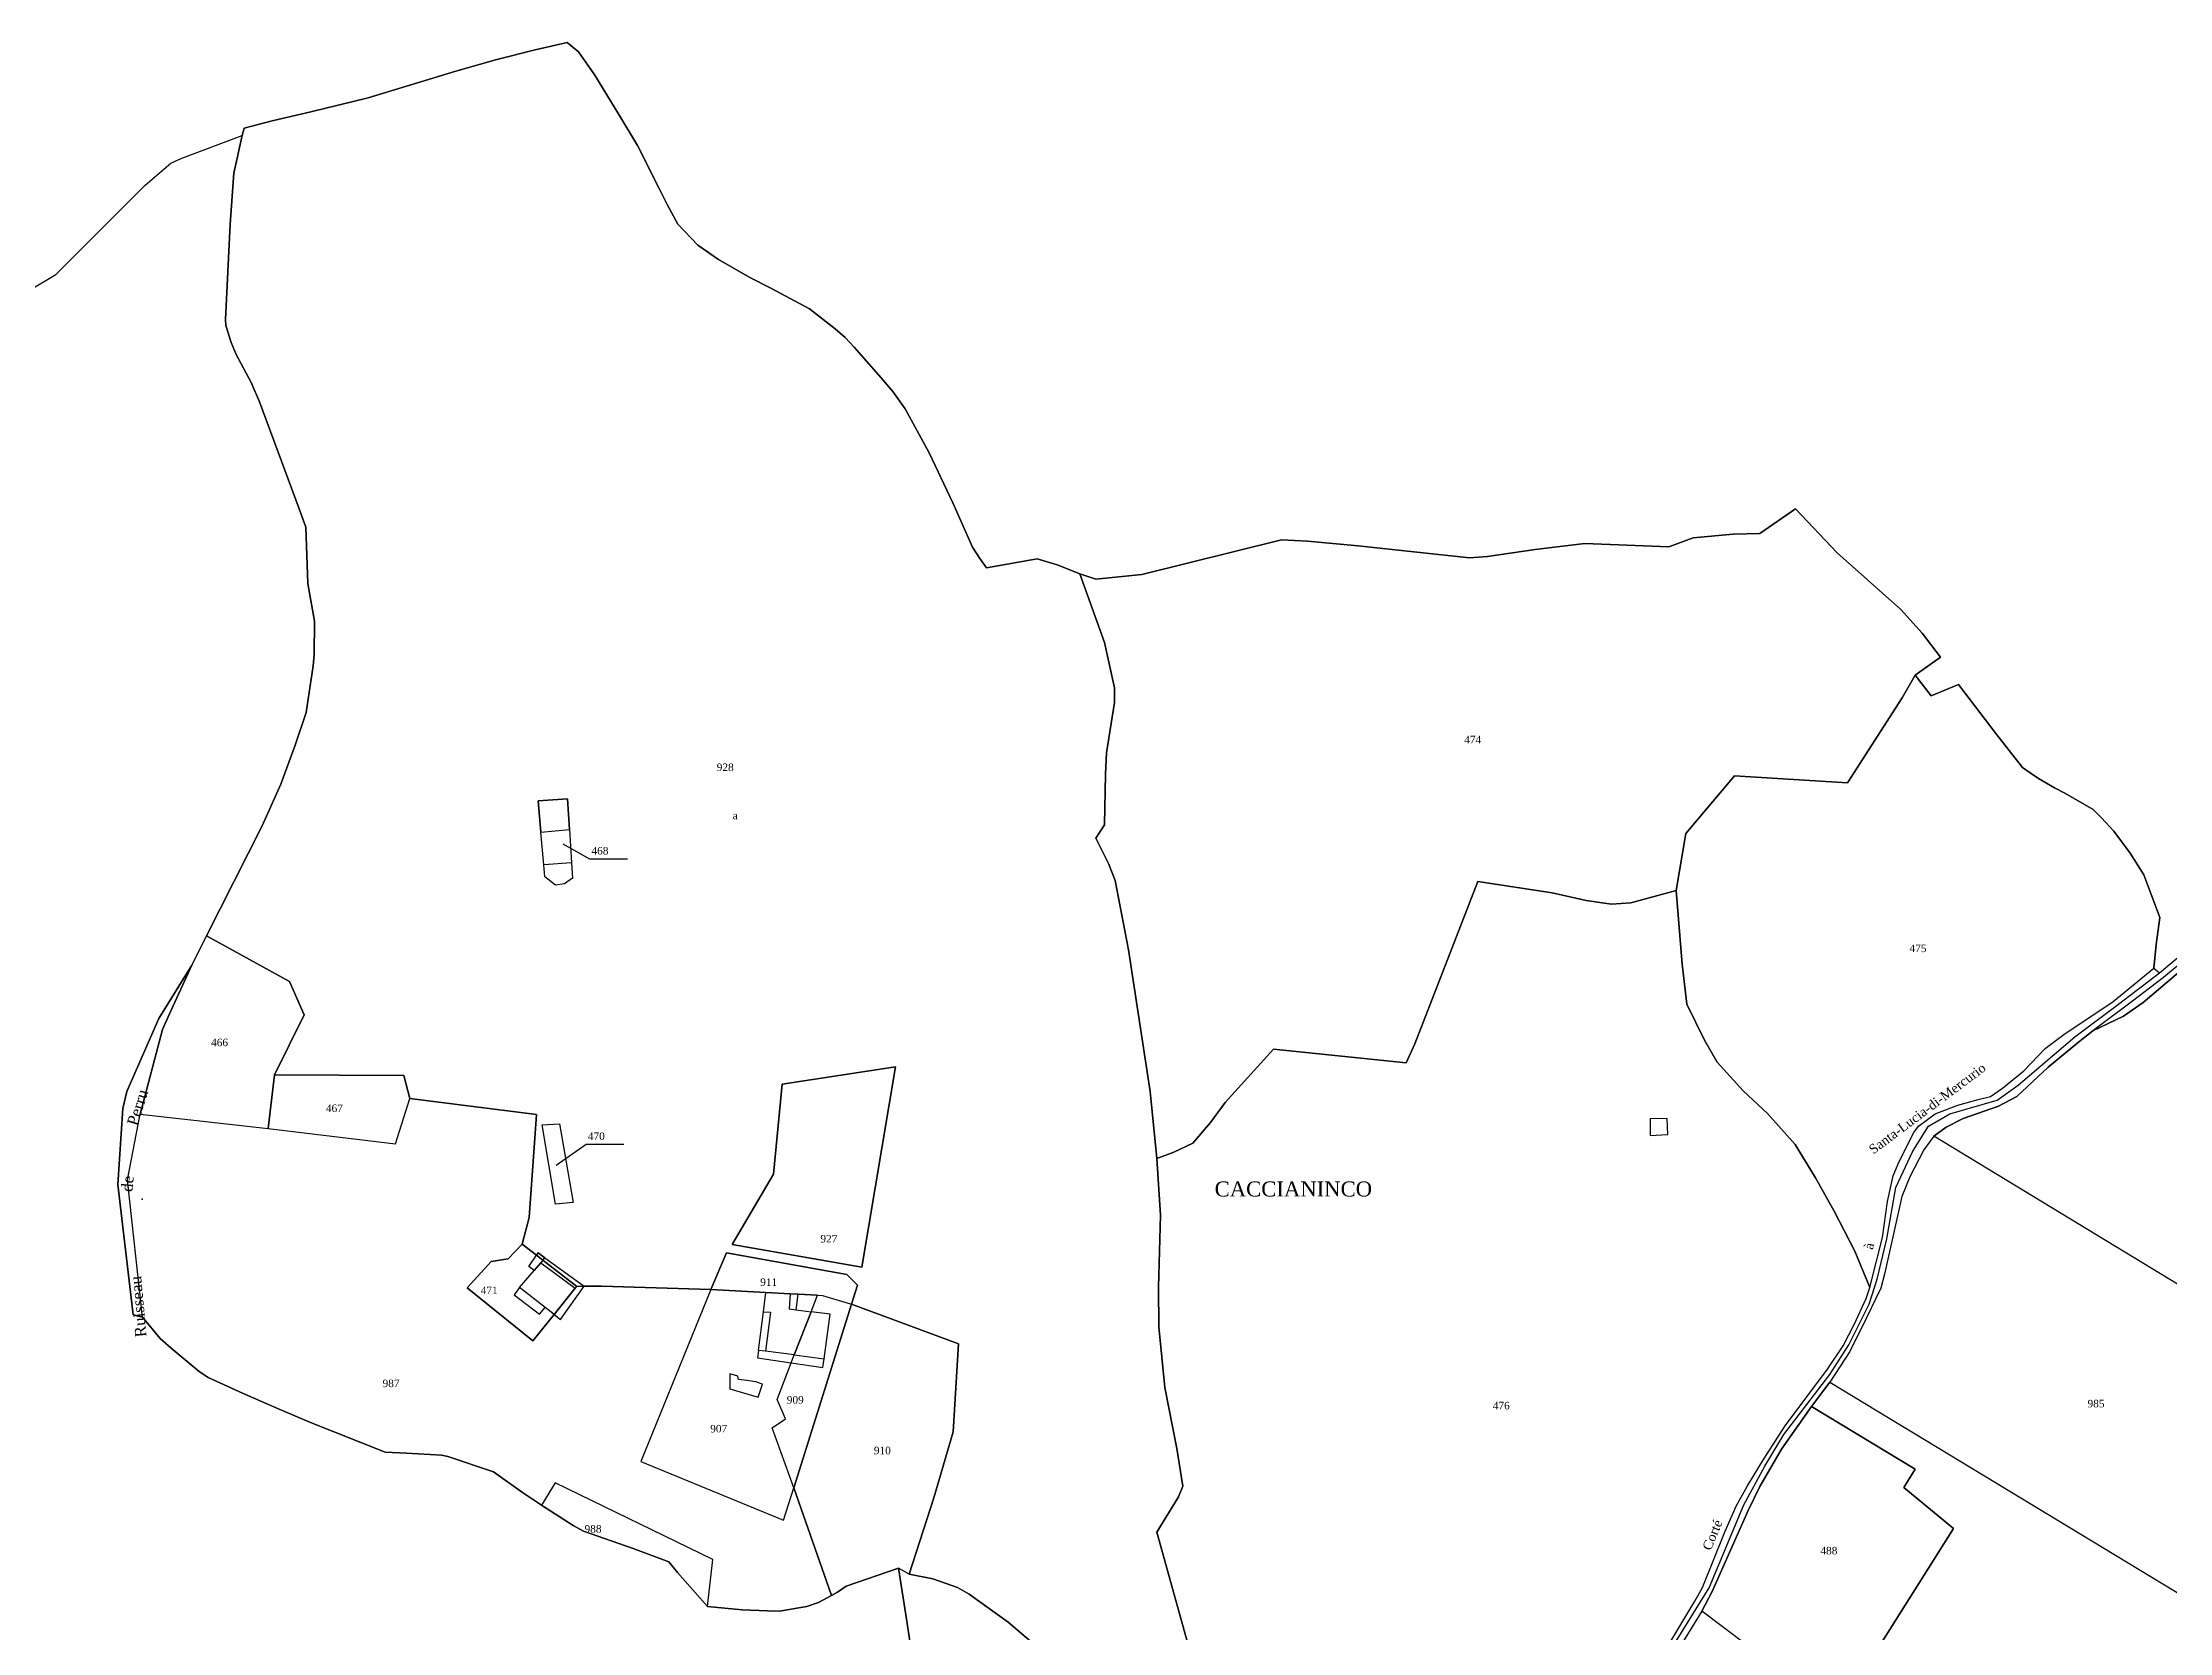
# Model space of a CAD drawing. Extents: x 1206804 to 1210977, y 6152742 to 6157901.
# Drawn here: x 1208218 to 1208785, y 6154145 to 6154568 of the extents above; entities that cross this region are included whole.
import ezdxf

# ---------------------------------------------------------------- set-up
doc = ezdxf.new("R2010")
doc.units = 0
doc.linetypes.add('CONTINU', pattern=[0])
doc.layers.get('0').update_dxf_attribs({"linetype": 'CONTINU'})
for name, color, linetype in [('1FLECHEFL', 7, 'CONTINU'), ('1LIEUDIT', 7, 'CONTINU'), ('1PARCELLE', 7, 'CONTINU'), ('1SECTION', 7, 'CONTINU'), ('1SUBDFISC', 7, 'CONTINU'), ('1SUBDSECT', 7, 'CONTINU'), ('1TRONFLUV', 7, 'CONTINU'), ('1TROUPARCELLE', 7, 'CONTINU'), ('1ZONCOMM', 7, 'CONTINU'), ('3BATIDUR', 7, 'CONTINU'), ('3BATILEGER', 7, 'CONTINU'), ('3FISCLINE', 7, 'CONTINUOUS'), ('3FLECHEPAR', 7, 'CONTINU'), ('3LIEUDITTEX', 7, 'CONTINU'), ('3LIMNONPARC', 7, 'CONTINU'), ('3PARCELLETEX', 7, 'CONTINU'), ('3PISCINE', 7, 'CONTINUOUS'), ('3SUBDFISCTEX', 7, 'CONTINU'), ('3TRONFLUVTEX', 7, 'CONTINU'), ('3ZONCOMMTEX', 7, 'CONTINU')]:
    doc.layers.add(name, color=color, linetype=linetype)
doc.styles.get("Standard").update_dxf_attribs({"font": 'Times New Roman'})

# ---------------------------------------------------------------- blocks, each defined once
blk = doc.blocks.new('FLECHRU1')
blk.add_point((0, 0))

msp = doc.modelspace()

# ---------------------------------------------------------------- linework, layer by layer
at = {"layer": '1LIEUDIT'}
for points in [[(1208449.56, 6154139.89), (1208448.14, 6154149.24), (1208446.18, 6154161.66), (1208432.25, 6154156.87), (1208429.99, 6154155.32), (1208428.36, 6154154.42), (1208424.88, 6154152.58), (1208421.76, 6154151.48), (1208419.66, 6154151.14), (1208414.53, 6154150.25), (1208411.33, 6154150.28), (1208404.5, 6154150.63), (1208395.31, 6154151.49), (1208387.28, 6154160.52), (1208384.97, 6154163.35), (1208375.46, 6154166.9), (1208362.3, 6154171.51), (1208359.48, 6154173.02), (1208351.03, 6154178.47), (1208346.04, 6154181.84), (1208338.24, 6154187.33), (1208326.15, 6154191.42), (1208324.39, 6154191.78), (1208315.13, 6154192.35), (1208309.42, 6154192.63), (1208289.49, 6154200.47), (1208281.2, 6154204.04), (1208271.36, 6154208.34), (1208262.22, 6154212.44), (1208259.88, 6154214.07), (1208252.36, 6154220.28), (1208249.42, 6154222.86), (1208244.78, 6154228.59), (1208242.24, 6154229.13), (1208238.18, 6154263.9), (1208239.47, 6154284.12), (1208240.61, 6154288.67), (1208249.08, 6154308.12), (1208257.85, 6154322.28), (1208261.82, 6154330.11), (1208265.48, 6154337.34), (1208276.67, 6154359.41), (1208281.65, 6154370.55), (1208285.39, 6154380.89), (1208288.32, 6154389.63), (1208290.23, 6154402.06), (1208290.46, 6154404.99), (1208290.61, 6154413.94), (1208288.8, 6154423.94), (1208288.25, 6154438.96), (1208286.52, 6154443.84), (1208275.91, 6154472.37), (1208273.74, 6154477.48), (1208269.69, 6154484.97), (1208268.35, 6154488.13), (1208266.98, 6154492.72), (1208266.86, 6154494.27), (1208268.1, 6154519.73), (1208269.07, 6154533.31), (1208271.35, 6154543.28), (1208271.81, 6154545.27), (1208279.31, 6154547.21), (1208289.59, 6154549.58), (1208304.87, 6154553.36), (1208328.27, 6154560.44), (1208339.2, 6154563.57), (1208349.37, 6154566.12), (1208357.87, 6154568.07), (1208360.94, 6154565.63), (1208365.32, 6154559.35), (1208371.71, 6154548.93), (1208376.67, 6154540.64), (1208382.42, 6154529.17), (1208384.58, 6154524.92), (1208387.43, 6154519.73), (1208392.72, 6154514.06), (1208398.21, 6154510.32), (1208406.6, 6154505.51), (1208412.17, 6154502.67), (1208422.46, 6154497.14), (1208429.32, 6154491.84), (1208432.02, 6154489.5), (1208434.39, 6154486.9), (1208440.95, 6154479.51), (1208444.72, 6154475.12), (1208448.02, 6154470.49), (1208454.41, 6154458.82), (1208460.69, 6154445.47), (1208465.89, 6154433.69), (1208467.88, 6154430.61), (1208469.68, 6154428.16), (1208483.15, 6154430.58), (1208488.48, 6154428.93), (1208494.51, 6154426.58), (1208498.75, 6154425.09), (1208511.07, 6154426.34), (1208548.25, 6154435.63), (1208555.17, 6154435.28), (1208568.72, 6154433.98), (1208598.33, 6154430.78), (1208603.16, 6154431.15), (1208615.89, 6154433.01), (1208629.06, 6154434.6), (1208651.45, 6154433.76), (1208657.98, 6154436.12), (1208668.64, 6154437.1), (1208675.69, 6154437.33), (1208685.2, 6154443.9), (1208696.31, 6154432.16), (1208713.28, 6154417.07), (1208719.01, 6154410.76), (1208723.84, 6154404.39), (1208717.09, 6154399.52), (1208721.4, 6154394.03), (1208728.63, 6154397.1), (1208738.58, 6154384.01), (1208745.72, 6154374.98), (1208747.78, 6154373.54), (1208749.96, 6154372.04), (1208754.22, 6154369.57), (1208756.99, 6154368.11), (1208764.55, 6154363.76), (1208766.78, 6154361.57), (1208770.04, 6154358.04), (1208774.43, 6154352.16), (1208778.09, 6154346.37), (1208782.35, 6154334.99), (1208781.34, 6154327.79), (1208780.69, 6154321.48), (1208782.23, 6154320.28), (1208793.72, 6154329.84)], [(1208790.74, 6154323.28), (1208777.83, 6154312.36), (1208772.59, 6154308.69), (1208764.47, 6154304.79), (1208760.66, 6154301.8), (1208752.6, 6154295.13), (1208744.22, 6154287.35), (1208739.35, 6154284.78), (1208729.9, 6154281.48), (1208725.34, 6154279.12), (1208722.05, 6154276.73), (1208719.42, 6154273.14), (1208715.7, 6154265.9), (1208713.55, 6154260.69), (1208708.97, 6154239.99), (1208707.94, 6154236.31), (1208704.08, 6154228.17), (1208699.67, 6154219.39), (1208694.34, 6154211.21), (1208689.53, 6154204.77), (1208681.49, 6154193.39), (1208675.69, 6154183.41), (1208672.65, 6154177.06), (1208663.02, 6154155.43), (1208660.27, 6154150.25), (1208646.96, 6154128.65)], [(1208790.74, 6154323.28), (1208777.83, 6154312.36), (1208772.59, 6154308.69), (1208764.47, 6154304.79), (1208760.66, 6154301.8), (1208752.6, 6154295.13), (1208744.22, 6154287.35), (1208739.35, 6154284.78), (1208729.9, 6154281.48), (1208725.34, 6154279.12), (1208722.05, 6154276.73), (1208719.42, 6154273.14), (1208715.7, 6154265.9), (1208713.55, 6154260.69), (1208708.97, 6154239.99), (1208707.94, 6154236.31), (1208704.08, 6154228.17), (1208699.67, 6154219.39), (1208694.34, 6154211.21), (1208689.53, 6154204.77), (1208681.49, 6154193.39), (1208675.69, 6154183.41), (1208672.65, 6154177.06), (1208663.02, 6154155.43), (1208660.27, 6154150.25), (1208646.96, 6154128.65)]]:
    msp.add_lwpolyline(points, dxfattribs=at)
at = {"layer": '1PARCELLE'}
for points in [[(1208484.98, 6154139.13), (1208475.41, 6154147.32), (1208464.99, 6154154.78), (1208461.96, 6154156.5), (1208455.38, 6154158.87), (1208449, 6154160.09), (1208455.66, 6154180.44), (1208460.76, 6154198.03), (1208462.23, 6154221.47), (1208433.71, 6154231.98), (1208435.26, 6154237.03), (1208432.43, 6154239.92), (1208400.33, 6154245.72), (1208396.22, 6154235.88), (1208367.03, 6154236.84), (1208362.4, 6154236.77), (1208360.47, 6154236.74), (1208351.46, 6154243.69), (1208349.73, 6154245.02), (1208345.88, 6154247.99), (1208347.82, 6154255.06), (1208349.72, 6154282.56), (1208316.01, 6154286.81), (1208314.39, 6154292.91), (1208279.94, 6154293.09), (1208287.84, 6154309.04), (1208283.96, 6154317.95), (1208261.82, 6154330.11), (1208265.48, 6154337.34), (1208276.67, 6154359.41), (1208281.65, 6154370.55), (1208285.39, 6154380.89), (1208288.32, 6154389.63), (1208290.23, 6154402.06), (1208290.46, 6154404.99), (1208290.61, 6154413.94), (1208288.8, 6154423.94), (1208288.25, 6154438.96), (1208286.52, 6154443.84), (1208275.91, 6154472.37), (1208273.74, 6154477.48), (1208269.69, 6154484.97), (1208268.35, 6154488.13), (1208266.98, 6154492.72), (1208266.86, 6154494.27), (1208268.1, 6154519.73), (1208269.07, 6154533.31), (1208271.35, 6154543.28), (1208271.81, 6154545.27), (1208279.31, 6154547.21), (1208289.59, 6154549.58), (1208304.87, 6154553.36), (1208328.27, 6154560.44), (1208339.2, 6154563.57), (1208349.37, 6154566.12), (1208357.87, 6154568.07), (1208360.94, 6154565.63), (1208365.32, 6154559.35), (1208371.71, 6154548.93), (1208376.67, 6154540.64), (1208382.42, 6154529.17), (1208384.58, 6154524.92), (1208387.43, 6154519.73), (1208392.72, 6154514.06), (1208398.21, 6154510.32), (1208406.6, 6154505.51), (1208412.17, 6154502.67), (1208422.46, 6154497.14), (1208429.32, 6154491.84), (1208432.02, 6154489.5), (1208434.39, 6154486.9), (1208440.95, 6154479.51), (1208444.72, 6154475.12), (1208448.02, 6154470.49), (1208454.41, 6154458.82), (1208460.69, 6154445.47), (1208465.89, 6154433.69), (1208467.88, 6154430.61), (1208469.68, 6154428.16), (1208483.15, 6154430.58), (1208488.48, 6154428.93), (1208494.51, 6154426.58), (1208501.13, 6154408.24), (1208503.76, 6154396.19), (1208503.78, 6154392.27), (1208501.66, 6154378.84), (1208501.38, 6154373.16), (1208501.1, 6154359.67), (1208498.78, 6154356.16), (1208502.16, 6154349.39), (1208503.94, 6154344.88), (1208507.52, 6154326.43), (1208513.28, 6154288.65), (1208515.01, 6154270.79), (1208516.01, 6154255.68), (1208515.49, 6154236.58), (1208515.6, 6154225.99), (1208517.19, 6154209.82), (1208520.39, 6154193.59), (1208521.94, 6154183.5), (1208520.79, 6154180.67), (1208515.07, 6154171.27), (1208525.6, 6154133.31)], [(1208649.86, 6154138.7), (1208658.44, 6154152.89), (1208660.44, 6154156.5), (1208666.46, 6154171.58), (1208669.46, 6154178.23), (1208672.41, 6154183.62), (1208676.69, 6154190.63), (1208682.51, 6154199.56), (1208693.73, 6154214.67), (1208697.96, 6154220.9), (1208700.98, 6154226.76), (1208704.07, 6154233.54), (1208705.03, 6154236.45), (1208701.05, 6154246.09), (1208695.53, 6154256.82), (1208690.56, 6154265.66), (1208685.15, 6154274.56), (1208677.78, 6154282.77), (1208671.26, 6154288.86), (1208664.34, 6154296.51), (1208660.97, 6154302.36), (1208656.29, 6154311.91), (1208655, 6154322.54), (1208653.39, 6154342.18), (1208641.34, 6154338.95), (1208636.18, 6154338.54), (1208629.44, 6154339.53), (1208620.4, 6154341.57), (1208600.56, 6154344.56), (1208583.83, 6154301.32), (1208581.52, 6154296.31), (1208546.1, 6154299.9), (1208533.22, 6154285.69), (1208529.33, 6154280.39), (1208524.62, 6154274.89), (1208519.53, 6154272.47), (1208515.01, 6154270.79), (1208515.01, 6154270.79), (1208516.01, 6154255.68), (1208515.49, 6154236.58), (1208515.6, 6154225.99), (1208517.19, 6154209.82), (1208520.39, 6154193.59), (1208521.94, 6154183.5), (1208520.79, 6154180.67), (1208515.07, 6154171.27), (1208525.6, 6154133.31)]]:
    msp.add_lwpolyline(points, dxfattribs=at)
for points in [[(1208568.72, 6154433.98), (1208555.17, 6154435.28), (1208548.25, 6154435.63), (1208511.07, 6154426.34), (1208498.75, 6154425.09), (1208494.51, 6154426.58), (1208501.13, 6154408.24), (1208503.76, 6154396.19), (1208503.78, 6154392.27), (1208501.66, 6154378.84), (1208501.38, 6154373.16), (1208501.1, 6154359.67), (1208498.78, 6154356.16), (1208502.16, 6154349.39), (1208503.94, 6154344.88), (1208507.52, 6154326.43), (1208513.28, 6154288.65), (1208515.01, 6154270.79), (1208519.53, 6154272.47), (1208524.62, 6154274.89), (1208529.33, 6154280.39), (1208533.22, 6154285.69), (1208546.1, 6154299.9), (1208581.52, 6154296.31), (1208583.83, 6154301.32), (1208600.56, 6154344.56), (1208620.4, 6154341.57), (1208629.44, 6154339.53), (1208636.18, 6154338.54), (1208641.34, 6154338.95), (1208653.39, 6154342.18), (1208655.99, 6154357.4), (1208668.97, 6154372.76), (1208699.07, 6154370.84), (1208713.63, 6154393.53), (1208717.09, 6154399.52), (1208723.84, 6154404.39), (1208719.01, 6154410.76), (1208713.28, 6154417.07), (1208696.31, 6154432.16), (1208685.2, 6154443.9), (1208675.69, 6154437.33), (1208668.64, 6154437.1), (1208657.98, 6154436.12), (1208651.45, 6154433.76), (1208629.06, 6154434.6), (1208615.89, 6154433.01), (1208603.16, 6154431.15), (1208598.33, 6154430.78), (1208568.72, 6154433.98)], [(1208774.43, 6154352.16), (1208770.04, 6154358.04), (1208766.78, 6154361.57), (1208764.55, 6154363.76), (1208756.99, 6154368.11), (1208754.22, 6154369.57), (1208749.96, 6154372.04), (1208747.78, 6154373.54), (1208745.72, 6154374.98), (1208738.58, 6154384.01), (1208728.63, 6154397.1), (1208721.4, 6154394.03), (1208717.09, 6154399.52), (1208713.63, 6154393.53), (1208699.07, 6154370.84), (1208668.97, 6154372.76), (1208655.99, 6154357.4), (1208653.39, 6154342.18), (1208655, 6154322.54), (1208656.29, 6154311.91), (1208660.97, 6154302.36), (1208664.34, 6154296.51), (1208671.26, 6154288.86), (1208677.78, 6154282.77), (1208685.15, 6154274.56), (1208690.56, 6154265.66), (1208695.53, 6154256.82), (1208701.05, 6154246.09), (1208705.03, 6154236.45), (1208708.38, 6154249.81), (1208709.75, 6154259.35), (1208711.23, 6154266.16), (1208712.85, 6154270.04), (1208716.75, 6154277.74), (1208717.97, 6154279.45), (1208722.44, 6154282.67), (1208728.49, 6154285.02), (1208733.92, 6154286.55), (1208737.19, 6154287.35), (1208740.43, 6154289.54), (1208746.04, 6154294.2), (1208751.8, 6154300.11), (1208756.7, 6154303.87), (1208769.87, 6154312.66), (1208780.69, 6154321.48), (1208781.34, 6154327.79), (1208782.35, 6154334.99), (1208778.09, 6154346.37), (1208774.43, 6154352.16)], [(1208350.9, 6154357.7), (1208350.17, 6154366.07), (1208358.01, 6154366.63), (1208358.51, 6154358.45), (1208359.05, 6154349.53), (1208359.31, 6154345.48), (1208357.21, 6154343.95), (1208354.81, 6154343.62), (1208351.95, 6154345.81), (1208351.67, 6154349.08), (1208350.9, 6154357.7)], [(1208279.94, 6154293.09), (1208287.84, 6154309.04), (1208283.96, 6154317.95), (1208261.82, 6154330.11), (1208257.85, 6154322.28), (1208251.98, 6154309.35), (1208250.07, 6154305.13), (1208244.14, 6154282.62), (1208278.24, 6154278.84), (1208279.94, 6154293.09)], [(1208881.28, 6154314.7), (1208833.4, 6154209.17), (1208722.05, 6154276.73), (1208725.34, 6154279.12), (1208729.9, 6154281.48), (1208739.35, 6154284.78), (1208744.22, 6154287.35), (1208752.6, 6154295.13), (1208760.66, 6154301.8), (1208764.47, 6154304.79), (1208772.59, 6154308.69), (1208777.83, 6154312.36), (1208790.74, 6154323.28), (1208793.84, 6154321.58), (1208796.45, 6154319.84), (1208801.89, 6154317.59), (1208807.76, 6154315.96), (1208821.58, 6154314.93), (1208846.57, 6154314.43), (1208862.56, 6154315.05), (1208876.83, 6154315.13), (1208881.28, 6154314.7)], [(1208279.94, 6154293.09), (1208278.24, 6154278.84), (1208312.16, 6154274.7), (1208316.01, 6154286.81), (1208314.39, 6154292.91), (1208279.94, 6154293.09)], [(1208436.44, 6154241.89), (1208445.42, 6154295.22), (1208415.21, 6154290.64), (1208412.88, 6154266.64), (1208401.92, 6154247.9), (1208436.44, 6154241.89)], [(1208244.14, 6154282.62), (1208278.24, 6154278.84), (1208312.16, 6154274.7), (1208316.01, 6154286.81), (1208349.72, 6154282.56), (1208347.82, 6154255.06), (1208345.88, 6154247.99), (1208342.21, 6154244.09), (1208337.68, 6154243.37), (1208331.24, 6154236.33), (1208348.74, 6154222.24), (1208354.42, 6154229.27), (1208360.07, 6154236.24), (1208360.47, 6154236.74), (1208362.4, 6154236.77), (1208367.03, 6154236.84), (1208396.22, 6154235.88), (1208377.53, 6154190.14), (1208415.59, 6154174.48), (1208418.35, 6154183.13), (1208428.36, 6154154.42), (1208424.88, 6154152.58), (1208421.76, 6154151.48), (1208419.66, 6154151.14), (1208414.53, 6154150.25), (1208411.33, 6154150.28), (1208404.5, 6154150.63), (1208395.31, 6154151.49), (1208396.69, 6154164.03), (1208354.73, 6154184.39), (1208351.03, 6154178.47), (1208346.04, 6154181.84), (1208338.24, 6154187.33), (1208326.15, 6154191.42), (1208324.39, 6154191.78), (1208315.13, 6154192.35), (1208309.42, 6154192.63), (1208289.49, 6154200.47), (1208281.2, 6154204.04), (1208271.36, 6154208.34), (1208262.22, 6154212.44), (1208259.88, 6154214.07), (1208252.36, 6154220.28), (1208249.42, 6154222.86), (1208244.78, 6154228.59), (1208240.77, 6154265.12), (1208244.14, 6154282.62)], [(1208354.83, 6154258.61), (1208351.21, 6154279.76), (1208355.84, 6154280.03), (1208359.53, 6154259.06), (1208354.83, 6154258.61)], [(1208833.4, 6154209.17), (1208722.05, 6154276.73), (1208719.42, 6154273.14), (1208715.7, 6154265.9), (1208713.55, 6154260.69), (1208708.97, 6154239.99), (1208707.94, 6154236.31), (1208704.08, 6154228.17), (1208699.67, 6154219.39), (1208694.34, 6154211.21), (1208799.06, 6154147.83), (1208810.63, 6154172.71), (1208815.84, 6154170.46), (1208833.4, 6154209.17)], [(1208345.88, 6154247.99), (1208349.73, 6154245.02), (1208351.46, 6154243.69), (1208360.47, 6154236.74), (1208360.07, 6154236.24), (1208354.42, 6154229.27), (1208348.74, 6154222.24), (1208331.24, 6154236.33), (1208337.68, 6154243.37), (1208342.21, 6154244.09), (1208345.88, 6154247.99)], [(1208424.61, 6154234.42), (1208425.94, 6154234.36), (1208433.71, 6154231.98), (1208435.26, 6154237.03), (1208432.43, 6154239.92), (1208400.33, 6154245.72), (1208396.22, 6154235.88), (1208410.87, 6154235.14), (1208417.3, 6154234.8), (1208419.43, 6154234.69), (1208424.61, 6154234.42)], [(1208418.35, 6154183.13), (1208412.5, 6154199.09), (1208416.12, 6154201.45), (1208413.84, 6154206.62), (1208417.62, 6154216.36), (1208418.44, 6154218.48), (1208422.9, 6154230), (1208424.61, 6154234.42), (1208419.43, 6154234.69), (1208417.3, 6154234.8), (1208410.87, 6154235.14), (1208396.22, 6154235.88), (1208377.53, 6154190.14), (1208415.59, 6154174.48), (1208418.35, 6154183.13)], [(1208418.35, 6154183.13), (1208412.5, 6154199.09), (1208416.12, 6154201.45), (1208413.84, 6154206.62), (1208417.62, 6154216.36), (1208418.44, 6154218.48), (1208422.9, 6154230), (1208424.61, 6154234.42), (1208425.94, 6154234.36), (1208433.71, 6154231.98), (1208418.35, 6154183.13)], [(1208418.35, 6154183.13), (1208433.71, 6154231.98), (1208462.23, 6154221.47), (1208460.76, 6154198.03), (1208455.66, 6154180.44), (1208449, 6154160.09), (1208446.18, 6154161.66), (1208432.25, 6154156.87), (1208429.99, 6154155.32), (1208428.36, 6154154.42), (1208418.35, 6154183.13)], [(1208804.2, 6154144.72), (1208802.07, 6154139.92), (1208799.4, 6154140.25), (1208791.98, 6154118.58), (1208789.69, 6154114.61), (1208786.71, 6154110.39), (1208782.07, 6154108.06), (1208770.58, 6154104.23), (1208756.24, 6154100.12), (1208744, 6154097.72), (1208713.7, 6154115.22), (1208697.53, 6154124.93), (1208727.34, 6154172.29), (1208714.09, 6154183.15), (1208717.14, 6154188.09), (1208689.53, 6154204.77), (1208694.34, 6154211.21), (1208799.06, 6154147.83), (1208804.2, 6154144.72)], [(1208697.53, 6154124.93), (1208681.52, 6154134.54), (1208672.15, 6154141.3), (1208660.27, 6154150.25), (1208663.02, 6154155.43), (1208672.65, 6154177.06), (1208675.69, 6154183.41), (1208681.49, 6154193.39), (1208689.53, 6154204.77), (1208717.14, 6154188.09), (1208714.09, 6154183.15), (1208727.34, 6154172.29), (1208697.53, 6154124.93)], [(1208395.31, 6154151.49), (1208396.69, 6154164.03), (1208354.73, 6154184.39), (1208351.03, 6154178.47), (1208359.48, 6154173.02), (1208362.3, 6154171.51), (1208375.46, 6154166.9), (1208384.97, 6154163.35), (1208387.28, 6154160.52), (1208395.31, 6154151.49)], [(1208536.58, 6154095.85), (1208517.35, 6154103.35), (1208512.26, 6154105.86), (1208499.53, 6154119.57), (1208484.98, 6154139.13), (1208475.41, 6154147.32), (1208464.99, 6154154.78), (1208461.96, 6154156.5), (1208455.38, 6154158.87), (1208449, 6154160.09), (1208446.18, 6154161.66), (1208448.14, 6154149.24), (1208449.56, 6154139.89), (1208453.49, 6154117.79), (1208454.16, 6154112.81), (1208457.02, 6154096.76), (1208459.34, 6154083.27), (1208461.42, 6154070.4), (1208463.74, 6154056.46), (1208472.41, 6154060.59), (1208499.51, 6154073.48), (1208537.14, 6154090.61), (1208536.58, 6154095.85)], [(1208592.68, 6154042.44), (1208598.41, 6154041.01), (1208615.06, 6154036.85), (1208618.84, 6154063.82), (1208636.72, 6154089.03), (1208658.01, 6154119.73), (1208672.15, 6154141.3), (1208660.27, 6154150.25), (1208646.96, 6154128.65), (1208626.85, 6154103.06), (1208601.57, 6154068.62), (1208592.66, 6154055.97), (1208589.34, 6154052.08), (1208581.44, 6154047.3), (1208577.86, 6154045.97), (1208592.68, 6154042.44)]]:
    msp.add_lwpolyline(points, close=True, dxfattribs=at)
at = {"layer": '1SECTION'}
msp.add_lwpolyline([(1208215.24, 6154502.46), (1208221.62, 6154506.31), (1208245.47, 6154530.06), (1208252.32, 6154535.95), (1208255.27, 6154537.3), (1208271.35, 6154543.28), (1208269.07, 6154533.31), (1208268.1, 6154519.73), (1208266.86, 6154494.27), (1208266.98, 6154492.72), (1208268.35, 6154488.13), (1208269.69, 6154484.97), (1208273.74, 6154477.48), (1208275.91, 6154472.37), (1208286.52, 6154443.84), (1208288.25, 6154438.96), (1208288.8, 6154423.94), (1208290.61, 6154413.94), (1208290.46, 6154404.99), (1208290.23, 6154402.06), (1208288.32, 6154389.63), (1208285.39, 6154380.89), (1208281.65, 6154370.55), (1208276.67, 6154359.41), (1208265.48, 6154337.34), (1208261.82, 6154330.11), (1208257.85, 6154322.28), (1208249.08, 6154308.12), (1208240.61, 6154288.67), (1208239.47, 6154284.12), (1208238.18, 6154263.9), (1208242.24, 6154229.13), (1208244.78, 6154228.59), (1208249.42, 6154222.86), (1208252.36, 6154220.28), (1208259.88, 6154214.07), (1208262.22, 6154212.44), (1208271.36, 6154208.34), (1208281.2, 6154204.04), (1208289.49, 6154200.47), (1208309.42, 6154192.63), (1208315.13, 6154192.35), (1208324.39, 6154191.78), (1208326.15, 6154191.42), (1208338.24, 6154187.33), (1208346.04, 6154181.84), (1208351.03, 6154178.47), (1208359.48, 6154173.02), (1208362.3, 6154171.51), (1208375.46, 6154166.9), (1208384.97, 6154163.35), (1208387.28, 6154160.52), (1208395.31, 6154151.49), (1208404.5, 6154150.63), (1208411.33, 6154150.28), (1208414.53, 6154150.25), (1208419.66, 6154151.14), (1208421.76, 6154151.48), (1208424.88, 6154152.58), (1208428.36, 6154154.42), (1208429.99, 6154155.32), (1208432.25, 6154156.87), (1208446.18, 6154161.66), (1208448.14, 6154149.24), (1208449.56, 6154139.89)], dxfattribs=at)
at = {"layer": '1SUBDFISC'}
msp.add_lwpolyline([(1208525.6, 6154133.31), (1208515.07, 6154171.27), (1208520.79, 6154180.67), (1208521.94, 6154183.5), (1208520.39, 6154193.59), (1208517.19, 6154209.82), (1208515.6, 6154225.99), (1208515.49, 6154236.58), (1208516.01, 6154255.68), (1208515.01, 6154270.79), (1208513.28, 6154288.65), (1208507.52, 6154326.43), (1208503.94, 6154344.88), (1208502.16, 6154349.39), (1208498.78, 6154356.16), (1208501.1, 6154359.67), (1208501.38, 6154373.16), (1208501.66, 6154378.84), (1208503.78, 6154392.27), (1208503.76, 6154396.19), (1208501.13, 6154408.24), (1208494.51, 6154426.58), (1208488.48, 6154428.93), (1208483.15, 6154430.58), (1208469.68, 6154428.16), (1208467.88, 6154430.61), (1208465.89, 6154433.69), (1208460.69, 6154445.47), (1208454.41, 6154458.82), (1208448.02, 6154470.49), (1208444.72, 6154475.12), (1208440.95, 6154479.51), (1208434.39, 6154486.9), (1208432.02, 6154489.5), (1208429.32, 6154491.84), (1208422.46, 6154497.14), (1208412.17, 6154502.67), (1208406.6, 6154505.51), (1208398.21, 6154510.32), (1208392.72, 6154514.06), (1208387.43, 6154519.73), (1208384.58, 6154524.92), (1208382.42, 6154529.17), (1208376.67, 6154540.64), (1208371.71, 6154548.93), (1208365.32, 6154559.35), (1208360.94, 6154565.63), (1208357.87, 6154568.07), (1208349.37, 6154566.12), (1208339.2, 6154563.57), (1208328.27, 6154560.44), (1208304.87, 6154553.36), (1208289.59, 6154549.58), (1208279.31, 6154547.21), (1208271.81, 6154545.27), (1208271.35, 6154543.28), (1208269.07, 6154533.31), (1208268.1, 6154519.73), (1208266.86, 6154494.27), (1208266.98, 6154492.72), (1208268.35, 6154488.13), (1208269.69, 6154484.97), (1208273.74, 6154477.48), (1208275.91, 6154472.37), (1208286.52, 6154443.84), (1208288.25, 6154438.96), (1208288.8, 6154423.94), (1208290.61, 6154413.94), (1208290.46, 6154404.99), (1208290.23, 6154402.06), (1208288.32, 6154389.63), (1208285.39, 6154380.89), (1208281.65, 6154370.55), (1208276.67, 6154359.41), (1208265.48, 6154337.34), (1208261.82, 6154330.11), (1208283.96, 6154317.95), (1208287.84, 6154309.04), (1208279.94, 6154293.09), (1208314.39, 6154292.91), (1208316.01, 6154286.81), (1208349.72, 6154282.56), (1208347.82, 6154255.06), (1208345.88, 6154247.99), (1208349.73, 6154245.02), (1208349.73, 6154245.02), (1208350.17, 6154245.65), (1208352, 6154244.32), (1208362.4, 6154236.77), (1208367.03, 6154236.84), (1208396.22, 6154235.88), (1208400.33, 6154245.72), (1208432.43, 6154239.92), (1208435.26, 6154237.03), (1208433.71, 6154231.98), (1208462.23, 6154221.47), (1208460.76, 6154198.03), (1208455.66, 6154180.44), (1208449, 6154160.09), (1208455.38, 6154158.87), (1208461.96, 6154156.5), (1208464.99, 6154154.78), (1208475.41, 6154147.32), (1208484.98, 6154139.13)], dxfattribs=at)
msp.add_lwpolyline([(1208362.4, 6154236.77), (1208360.47, 6154236.74), (1208351.46, 6154243.69), (1208349.73, 6154245.02), (1208350.17, 6154245.65), (1208352, 6154244.32), (1208362.4, 6154236.77)], close=True, dxfattribs=at)
at = {"layer": '1SUBDSECT'}
msp.add_lwpolyline([(1208449.56, 6154139.89), (1208448.14, 6154149.24), (1208446.18, 6154161.66), (1208432.25, 6154156.87), (1208429.99, 6154155.32), (1208428.36, 6154154.42), (1208424.88, 6154152.58), (1208421.76, 6154151.48), (1208419.66, 6154151.14), (1208414.53, 6154150.25), (1208411.33, 6154150.28), (1208404.5, 6154150.63), (1208395.31, 6154151.49), (1208387.28, 6154160.52), (1208384.97, 6154163.35), (1208375.46, 6154166.9), (1208362.3, 6154171.51), (1208359.48, 6154173.02), (1208351.03, 6154178.47), (1208346.04, 6154181.84), (1208338.24, 6154187.33), (1208326.15, 6154191.42), (1208324.39, 6154191.78), (1208315.13, 6154192.35), (1208309.42, 6154192.63), (1208289.49, 6154200.47), (1208281.2, 6154204.04), (1208271.36, 6154208.34), (1208262.22, 6154212.44), (1208259.88, 6154214.07), (1208252.36, 6154220.28), (1208249.42, 6154222.86), (1208244.78, 6154228.59), (1208242.24, 6154229.13), (1208238.18, 6154263.9), (1208239.47, 6154284.12), (1208240.61, 6154288.67), (1208249.08, 6154308.12), (1208257.85, 6154322.28), (1208261.82, 6154330.11), (1208265.48, 6154337.34), (1208276.67, 6154359.41), (1208281.65, 6154370.55), (1208285.39, 6154380.89), (1208288.32, 6154389.63), (1208290.23, 6154402.06), (1208290.46, 6154404.99), (1208290.61, 6154413.94), (1208288.8, 6154423.94), (1208288.25, 6154438.96), (1208286.52, 6154443.84), (1208275.91, 6154472.37), (1208273.74, 6154477.48), (1208269.69, 6154484.97), (1208268.35, 6154488.13), (1208266.98, 6154492.72), (1208266.86, 6154494.27), (1208268.1, 6154519.73), (1208269.07, 6154533.31), (1208271.35, 6154543.28), (1208271.35, 6154543.28), (1208271.81, 6154545.27), (1208279.31, 6154547.21), (1208289.59, 6154549.58), (1208304.87, 6154553.36), (1208328.27, 6154560.44), (1208339.2, 6154563.57), (1208349.37, 6154566.12), (1208357.87, 6154568.07), (1208360.94, 6154565.63), (1208365.32, 6154559.35), (1208371.71, 6154548.93), (1208376.67, 6154540.64), (1208382.42, 6154529.17), (1208384.58, 6154524.92), (1208387.43, 6154519.73), (1208392.72, 6154514.06), (1208398.21, 6154510.32), (1208406.6, 6154505.51), (1208412.17, 6154502.67), (1208422.46, 6154497.14), (1208429.32, 6154491.84), (1208432.02, 6154489.5), (1208434.39, 6154486.9), (1208440.95, 6154479.51), (1208444.72, 6154475.12), (1208448.02, 6154470.49), (1208454.41, 6154458.82), (1208460.69, 6154445.47), (1208465.89, 6154433.69), (1208467.88, 6154430.61), (1208469.68, 6154428.16), (1208483.15, 6154430.58), (1208488.48, 6154428.93), (1208494.51, 6154426.58), (1208498.75, 6154425.09), (1208511.07, 6154426.34), (1208548.25, 6154435.63), (1208555.17, 6154435.28), (1208568.72, 6154433.98), (1208598.33, 6154430.78), (1208603.16, 6154431.15), (1208615.89, 6154433.01), (1208629.06, 6154434.6), (1208651.45, 6154433.76), (1208657.98, 6154436.12), (1208668.64, 6154437.1), (1208675.69, 6154437.33), (1208685.2, 6154443.9), (1208696.31, 6154432.16), (1208713.28, 6154417.07), (1208719.01, 6154410.76), (1208723.84, 6154404.39), (1208717.09, 6154399.52), (1208721.4, 6154394.03), (1208728.63, 6154397.1), (1208738.58, 6154384.01), (1208745.72, 6154374.98), (1208747.78, 6154373.54), (1208749.96, 6154372.04), (1208754.22, 6154369.57), (1208756.99, 6154368.11), (1208764.55, 6154363.76), (1208766.78, 6154361.57), (1208770.04, 6154358.04), (1208774.43, 6154352.16), (1208778.09, 6154346.37), (1208782.35, 6154334.99), (1208781.34, 6154327.79), (1208780.69, 6154321.48), (1208782.23, 6154320.28), (1208793.72, 6154329.84)], dxfattribs=at)
at = {"layer": '1TRONFLUV'}
msp.add_lwpolyline([(1208792.17, 6154326.41), (1208783.28, 6154319.06), (1208775.03, 6154312.74), (1208764.47, 6154304.79), (1208772.59, 6154308.69), (1208777.83, 6154312.36), (1208790.74, 6154323.28)], dxfattribs=at)
msp.add_lwpolyline([(1208257.85, 6154322.28), (1208249.08, 6154308.12), (1208240.61, 6154288.67), (1208239.47, 6154284.12), (1208238.18, 6154263.9), (1208242.24, 6154229.13), (1208244.78, 6154228.59), (1208240.77, 6154265.12), (1208244.14, 6154282.62), (1208250.07, 6154305.13), (1208251.98, 6154309.35), (1208257.85, 6154322.28)], close=True, dxfattribs=at)
at = {"layer": '1TROUPARCELLE'}
for points in [[(1208351.95, 6154345.81), (1208351.67, 6154349.08), (1208350.9, 6154357.7), (1208350.17, 6154366.07), (1208358.01, 6154366.63), (1208358.51, 6154358.45), (1208359.05, 6154349.53), (1208359.31, 6154345.48), (1208357.21, 6154343.95), (1208354.81, 6154343.62), (1208351.95, 6154345.81)], [(1208401.92, 6154247.9), (1208412.88, 6154266.64), (1208415.21, 6154290.64), (1208445.42, 6154295.22), (1208436.44, 6154241.89), (1208401.92, 6154247.9)], [(1208351.21, 6154279.76), (1208355.84, 6154280.03), (1208359.53, 6154259.06), (1208354.83, 6154258.61), (1208351.21, 6154279.76)]]:
    msp.add_lwpolyline(points, close=True, dxfattribs=at)
at = {"layer": '1ZONCOMM'}
msp.add_lwpolyline([(1208645.31, 6154129.2), (1208662.22, 6154156.42), (1208671.46, 6154178.53), (1208677.02, 6154188.82), (1208682.16, 6154197.28), (1208694.34, 6154213.26), (1208699.42, 6154221.16), (1208704.84, 6154231.99), (1208707.03, 6154238.63), (1208709.58, 6154249.43), (1208711.97, 6154263.12), (1208716.49, 6154272.76), (1208720.64, 6154279.46), (1208726.38, 6154282.73), (1208738.94, 6154286.36), (1208744.56, 6154290.37), (1208759.62, 6154303.2), (1208771.3, 6154311.91), (1208782.23, 6154320.28)], dxfattribs=at)
msp.add_lwpolyline([(1208645.31, 6154129.2), (1208662.22, 6154156.42), (1208671.46, 6154178.53), (1208677.02, 6154188.82), (1208682.16, 6154197.28), (1208694.34, 6154213.26), (1208699.42, 6154221.16), (1208704.84, 6154231.99), (1208707.03, 6154238.63), (1208709.58, 6154249.43), (1208711.97, 6154263.12), (1208716.49, 6154272.76), (1208720.64, 6154279.46), (1208726.38, 6154282.73), (1208738.94, 6154286.36), (1208744.56, 6154290.37), (1208759.62, 6154303.2), (1208771.3, 6154311.91), (1208782.23, 6154320.28)], dxfattribs=at)
at = {"layer": '3BATIDUR'}
for points in [[(1208358.51, 6154358.45), (1208358.01, 6154366.63), (1208350.17, 6154366.07), (1208350.9, 6154357.7), (1208358.51, 6154358.45)], [(1208350.9, 6154357.7), (1208358.51, 6154358.45), (1208359.05, 6154349.53), (1208351.67, 6154349.08), (1208350.9, 6154357.7)], [(1208360.07, 6154236.24), (1208354.42, 6154229.27), (1208352.04, 6154231.12), (1208345.19, 6154236.43), (1208349.12, 6154240.98), (1208350.85, 6154242.99), (1208360.07, 6154236.24)], [(1208354.42, 6154229.27), (1208356.14, 6154227.95), (1208362.4, 6154236.77), (1208360.47, 6154236.74), (1208360.07, 6154236.24), (1208354.42, 6154229.27)], [(1208422.9, 6154230), (1208418.44, 6154218.48), (1208410.72, 6154219.47), (1208408.91, 6154219.7), (1208410.22, 6154230.01), (1208410.87, 6154235.14), (1208417.3, 6154234.8), (1208417.09, 6154230.79), (1208418.89, 6154230.54), (1208422.9, 6154230)], [(1208422.9, 6154230), (1208418.44, 6154218.48), (1208426.4, 6154217.46), (1208427.96, 6154229.33), (1208422.9, 6154230)]]:
    msp.add_lwpolyline(points, close=True, dxfattribs=at)
at = {"layer": '3BATILEGER'}
for points in [[(1208352, 6154244.32), (1208350.17, 6154245.65), (1208349.73, 6154245.02), (1208351.46, 6154243.69), (1208352, 6154244.32)], [(1208351.46, 6154243.69), (1208350.85, 6154242.99), (1208349.12, 6154240.98), (1208347.68, 6154242.07), (1208349.73, 6154245.02), (1208351.46, 6154243.69)], [(1208360.47, 6154236.74), (1208351.46, 6154243.69), (1208350.85, 6154242.99), (1208360.07, 6154236.24), (1208360.47, 6154236.74)], [(1208360.47, 6154236.74), (1208351.46, 6154243.69), (1208352, 6154244.32), (1208362.4, 6154236.77), (1208360.47, 6154236.74)], [(1208345.19, 6154236.43), (1208343.78, 6154234.51), (1208350.57, 6154229.31), (1208352.04, 6154231.12), (1208345.19, 6154236.43)]]:
    msp.add_lwpolyline(points, close=True, dxfattribs=at)
at = {"layer": '3FISCLINE'}
for points in [[(1208418.89, 6154230.54), (1208419.43, 6154234.69)], [(1208410.22, 6154230.01), (1208412.13, 6154229.86), (1208410.72, 6154219.47)], [(1208408.91, 6154219.7), (1208408.64, 6154217.68), (1208417.62, 6154216.36), (1208426.02, 6154215.12), (1208426.4, 6154217.46)]]:
    msp.add_lwpolyline(points, dxfattribs=at)
at = {"layer": '3FLECHEPAR'}
for points in [[(1208373.96, 6154350.56), (1208363.96, 6154350.57), (1208356.81, 6154354.56)], [(1208372.98, 6154274.53), (1208362.99, 6154274.54), (1208355.02, 6154268.99)]]:
    msp.add_lwpolyline(points, dxfattribs=at)
at = {"layer": '3LIMNONPARC'}
msp.add_lwpolyline([(1208646.46, 6154281.42), (1208646.47, 6154276.93), (1208651.21, 6154277.17), (1208651, 6154281.47), (1208646.46, 6154281.42)], close=True, dxfattribs=at)
at = {"layer": '3PISCINE'}
msp.add_lwpolyline([(1208401.3, 6154213.47), (1208401.28, 6154209.43), (1208408.83, 6154207.25), (1208409.94, 6154210.67), (1208408.17, 6154211.35), (1208405.8, 6154211.67), (1208403.57, 6154211.96), (1208403.37, 6154212.84), (1208401.3, 6154213.47)], close=True, dxfattribs=at)

# ---------------------------------------------------------------- block references
at = {"layer": '1FLECHEFL', "rotation": 272.7}
msp.add_blockref('FLECHRU1', (1208244.62, 6154259.99), dxfattribs=at)

# ---------------------------------------------------------------- texts
at = {"layer": '3LIEUDITTEX'}
msp.add_text('CACCIANINCO', height=4, dxfattribs=at).set_placement((1208530.44, 6154260.69))
at = {"layer": '3PARCELLETEX'}
for s, p in [('474', (1208596.96, 6154381.41)), ('928', (1208397.76, 6154374.03)), ('468', (1208364.38, 6154351.78)), ('475', (1208715.61, 6154325.79)), ('466', (1208263.01, 6154300.73)), ('467', (1208293.62, 6154283.19)), ('470', (1208363.41, 6154275.75)), ('927', (1208425.38, 6154248.45)), ('471', (1208334.86, 6154234.69)), ('911', (1208409.34, 6154236.88)), ('987', (1208308.71, 6154209.91)), ('909', (1208416.42, 6154205.52)), ('476', (1208604.56, 6154204)), ('985', (1208763.05, 6154204.53)), ('907', (1208396.02, 6154197.85)), ('910', (1208439.63, 6154192.03)), ('988', (1208362.54, 6154171.16)), ('488', (1208691.86, 6154165.36))]:
    msp.add_text(s, height=2, dxfattribs=at).set_placement(p)
at = {"layer": '3SUBDFISCTEX'}
msp.add_text('a', height=2, dxfattribs=at).set_placement((1208402.02, 6154361.19))
at = {"layer": '3TRONFLUVTEX'}
for s, rotation, p in [('Perru', 72.6, (1208243.38, 6154279.28)), ('de', 84.6, (1208242.03, 6154261.81)), ('Ruisseau', 95, (1208245.82, 6154223.32))]:
    msp.add_text(s, height=3, rotation=rotation, dxfattribs=at).set_placement(p)
at = {"layer": '3ZONCOMMTEX'}
for s, rotation, p in [('Santa-Lucia-di-Mercurio', 36.8, (1208705.97, 6154271.84)), ('Santa-Lucia-di-Mercurio', 36.8, (1208705.97, 6154271.84)), ('à ', 77.4, (1208705.84, 6154246.41)), ('à ', 77.4, (1208705.84, 6154246.41)), ('Corté', 67.5, (1208662.63, 6154166.19)), ('Corté', 67.5, (1208662.63, 6154166.19))]:
    msp.add_text(s, height=2.5, rotation=rotation, dxfattribs=at).set_placement(p)

doc.saveas('drawing.dxf')
